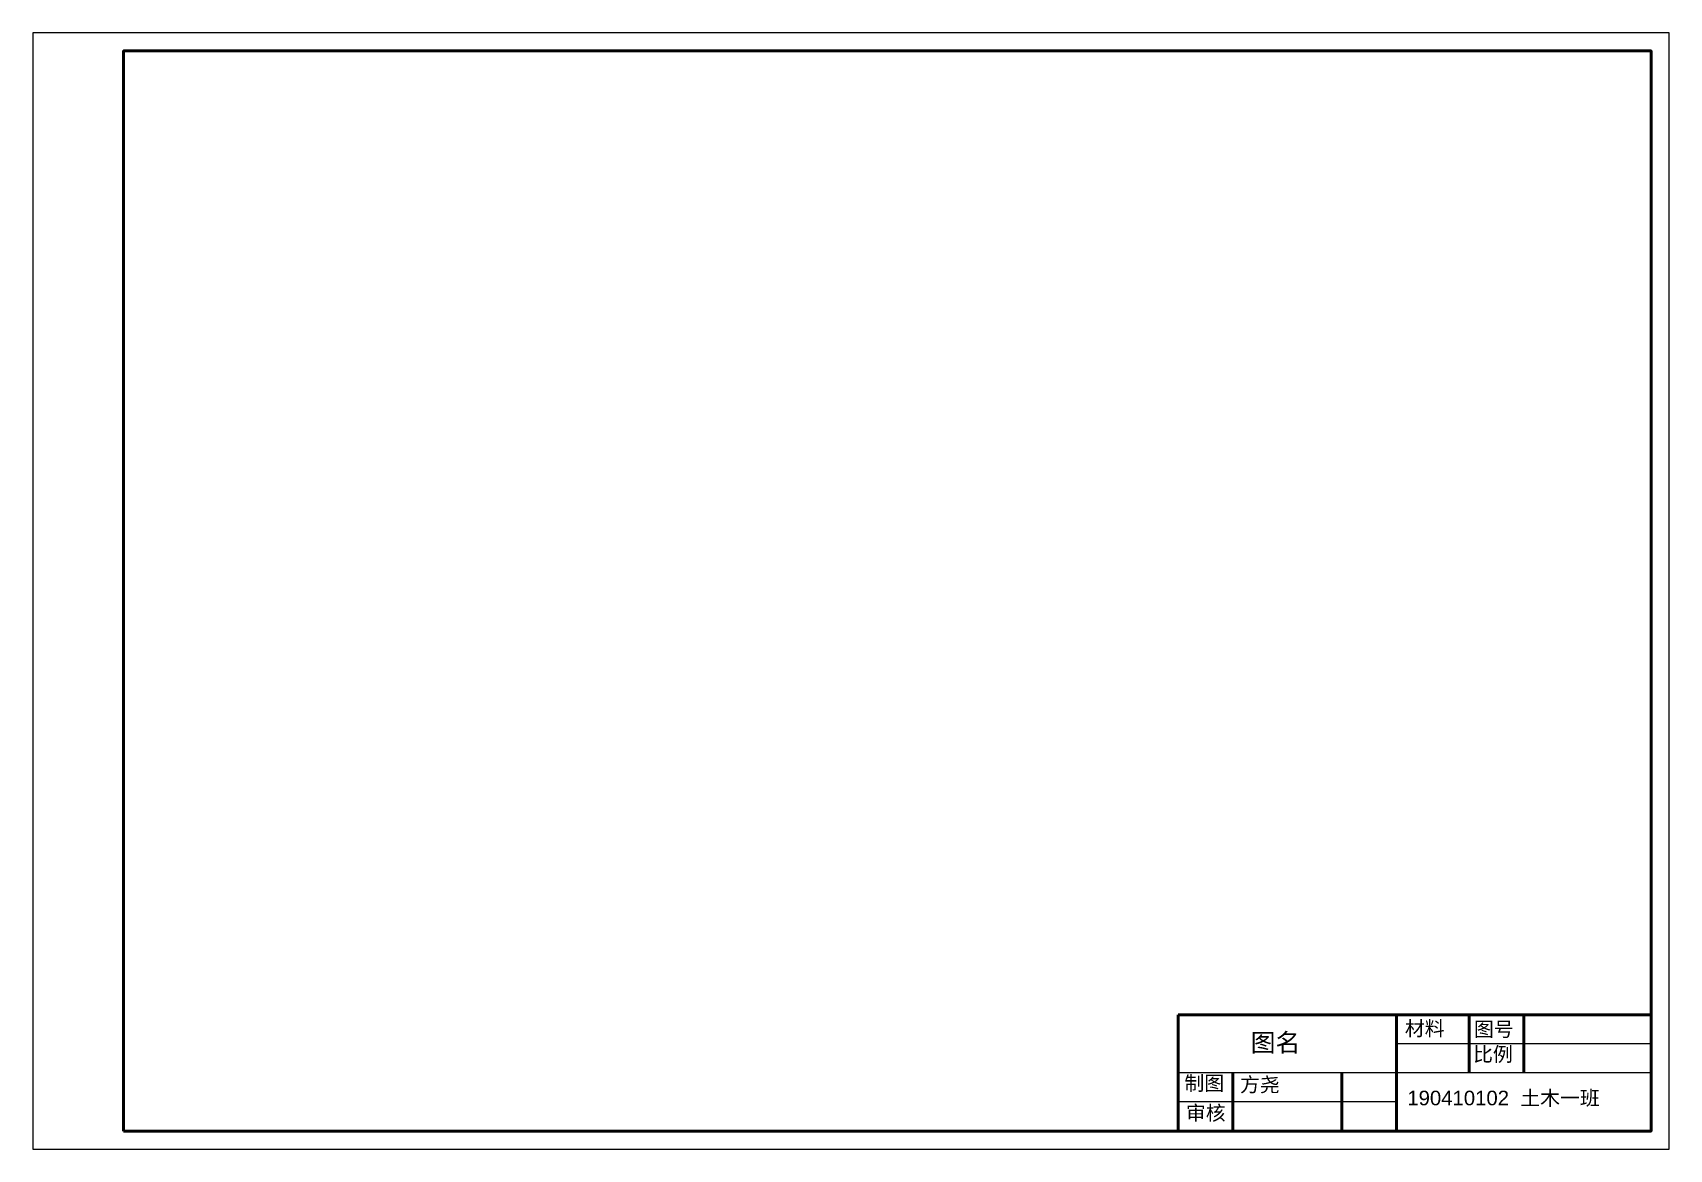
# Model space of a CAD drawing. Header units: millimetres. Extents: x 25 to 475, y 45 to 352.
import ezdxf

# ---------------------------------------------------------------- set-up
doc = ezdxf.new("R2010")
doc.units = ezdxf.units.MM
for name, color, linetype, lineweight in [('粗实线', 7, 'Continuous', 50), ('细实线', 255, 'Continuous', 25), ('细实线。', 7, 'Continuous', 25)]:
    doc.layers.add(name, color=color, linetype=linetype, lineweight=lineweight)
doc.styles.get("Standard").update_dxf_attribs({"font": 'arial.ttf'})

msp = doc.modelspace()

# ---------------------------------------------------------------- linework, layer by layer
at = {"layer": '粗实线'}
for p, q in [((470, 82), (340, 82)), ((340, 82), (340, 50)), ((400, 82), (400, 50)), ((420, 66), (420, 82)), ((435, 66), (435, 82)), ((470, 50), (470, 82)), ((355, 65.82), (355, 50)), ((385, 66), (385, 50)), ((470, 50), (340, 50)), ((340, 50), (470, 50))]:
    msp.add_line(p, q, dxfattribs=at)
msp.add_lwpolyline([(50, 50), (470, 50), (470, 347), (50, 347)], close=True, dxfattribs=at)
at = {"layer": '细实线'}
msp.add_lwpolyline([(25, 45), (475, 45), (475, 352), (25, 352)], close=True, dxfattribs=at)
at = {"layer": '细实线。'}
for p, q in [((470, 74), (400, 74)), ((470, 66), (340, 66)), ((400, 58), (340, 58))]:
    msp.add_line(p, q, dxfattribs=at)

# ---------------------------------------------------------------- texts
for s, height, p in [('图名', 5, (359.9, 71.84)), ('材料', 4, (402.31, 76.22)), ('图号', 4, (421.31, 76.03)), ('比例', 4, (421.05, 69.14)), ('制图', 4, (341.7, 61.16)), ('方尧', 4, (356.97, 60.79)), ('190410102  土木一班', 4, (402.97, 57.1)), ('审核', 4, (342.1, 52.98))]:
    msp.add_text(s, height=height, dxfattribs=at).set_placement(p)

doc.saveas('drawing.dxf')
